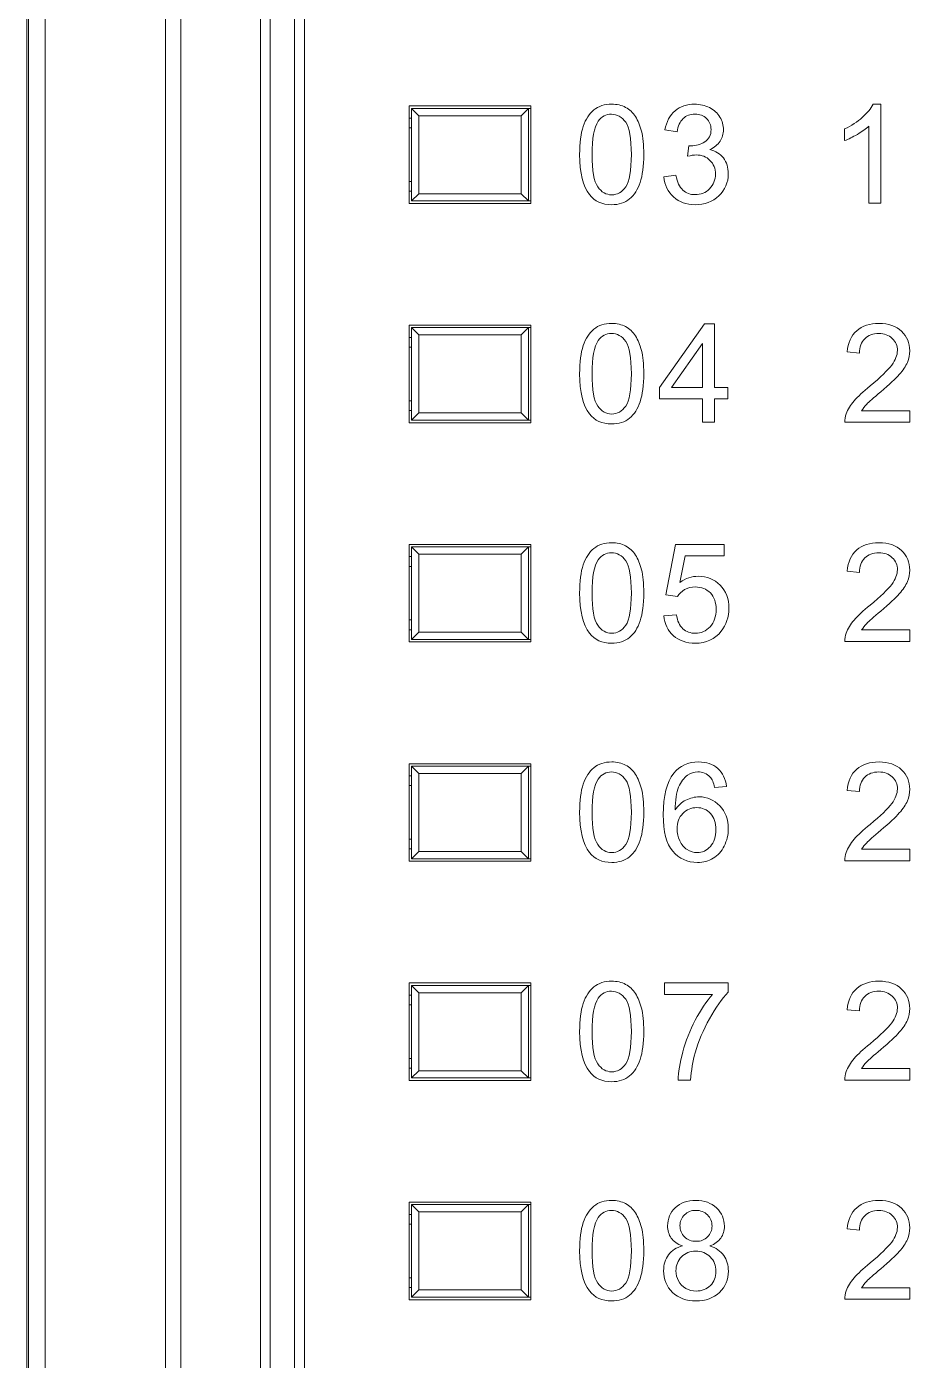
# Model space of a CAD drawing. Header units: millimetres. Extents: x 33157 to 59611, y -29750 to 1750.
# Drawn here: x 53530.02 to 53548.18, y -3971.69 to -3944.32 of the extents above; entities that cross this region are included whole.
import ezdxf

# ---------------------------------------------------------------- set-up
doc = ezdxf.new("R2010")
doc.units = ezdxf.units.MM
doc.layers.get('0').update_dxf_attribs({"lineweight": 18})

msp = doc.modelspace()

# ---------------------------------------------------------------- linework, layer by layer
at = {"lineweight": 9}
for p, q in [((53530.02, -3917.698), (53530.02, -4016.198)), ((53530.058, -3918.362), (53530.058, -4015.533)), ((53530.399, -3918.362), (53530.399, -4015.533)), ((53532.866, -3922.678), (53532.866, -4011.217)), ((53533.182, -3922.678), (53533.182, -4011.217)), ((53534.82, -3922.948), (53534.82, -4010.948)), ((53535.02, -3922.948), (53535.02, -4010.948)), ((53535.52, -3922.948), (53535.52, -4010.948)), ((53535.72, -3922.948), (53535.72, -4010.948)), ((53537.87, -3945.948), (53537.87, -3947.948)), ((53537.92, -3945.998), (53537.92, -3947.898)), ((53540.32, -3945.998), (53540.32, -3947.898)), ((53540.37, -3945.948), (53540.37, -3947.948)), ((53538.07, -3946.148), (53538.07, -3947.748)), ((53540.17, -3946.148), (53540.17, -3947.748)), ((53537.87, -3950.448), (53537.87, -3952.448)), ((53537.92, -3950.498), (53537.92, -3952.398)), ((53538.07, -3950.648), (53538.07, -3952.248)), ((53540.17, -3950.648), (53540.17, -3952.248)), ((53540.32, -3950.498), (53540.32, -3952.398)), ((53540.37, -3950.448), (53540.37, -3952.448)), ((53537.87, -3954.948), (53537.87, -3956.948)), ((53537.92, -3954.998), (53537.92, -3956.898)), ((53540.32, -3954.998), (53540.32, -3956.898)), ((53540.37, -3954.948), (53540.37, -3956.948)), ((53538.07, -3955.148), (53538.07, -3956.748)), ((53540.17, -3955.148), (53540.17, -3956.748)), ((53537.87, -3959.448), (53537.87, -3961.448)), ((53540.37, -3959.448), (53540.37, -3961.448)), ((53537.92, -3959.498), (53537.92, -3961.398)), ((53538.07, -3959.648), (53538.07, -3961.248)), ((53540.17, -3959.648), (53540.17, -3961.248)), ((53540.32, -3959.498), (53540.32, -3961.398)), ((53537.87, -3963.948), (53537.87, -3965.948)), ((53537.92, -3963.998), (53537.92, -3965.898)), ((53540.32, -3963.998), (53540.32, -3965.898)), ((53540.37, -3963.948), (53540.37, -3965.948)), ((53538.07, -3964.148), (53538.07, -3965.748)), ((53540.17, -3964.148), (53540.17, -3965.748)), ((53537.87, -3968.448), (53537.87, -3970.448)), ((53540.37, -3968.448), (53540.37, -3970.448)), ((53537.92, -3968.498), (53537.92, -3970.398)), ((53538.07, -3968.648), (53538.07, -3970.248)), ((53540.17, -3968.648), (53540.17, -3970.248)), ((53540.32, -3968.498), (53540.32, -3970.398))]:
    msp.add_line(p, q, dxfattribs=at)
for points in [[(53540.37, -3945.948), (53540.37, -3945.948), (53537.87, -3945.948), (53537.87, -3945.948)], [(53537.92, -3945.998), (53537.92, -3945.998), (53540.37, -3945.998), (53540.37, -3945.998)], [(53537.92, -3945.998), (53537.92, -3945.998), (53538.07, -3946.148), (53538.07, -3946.148)], [(53540.32, -3945.998), (53540.32, -3945.998), (53540.17, -3946.148), (53540.17, -3946.148)], [(53537.92, -3946.198), (53537.92, -3946.198), (53537.87, -3946.198), (53537.87, -3946.198)], [(53540.17, -3946.148), (53540.17, -3946.148), (53538.07, -3946.148), (53538.07, -3946.148)], [(53537.92, -3946.398), (53537.92, -3946.398), (53537.87, -3946.398), (53537.87, -3946.398)], [(53537.87, -3947.498), (53537.87, -3947.498), (53537.92, -3947.498), (53537.92, -3947.498)], [(53537.87, -3947.948), (53537.87, -3947.948), (53540.37, -3947.948), (53540.37, -3947.948)], [(53537.87, -3947.698), (53537.87, -3947.698), (53537.92, -3947.698), (53537.92, -3947.698)], [(53537.92, -3947.898), (53537.92, -3947.898), (53540.37, -3947.898), (53540.37, -3947.898)], [(53537.92, -3947.898), (53537.92, -3947.898), (53538.07, -3947.748), (53538.07, -3947.748)], [(53538.07, -3947.748), (53538.07, -3947.748), (53540.17, -3947.748), (53540.17, -3947.748)], [(53540.32, -3947.898), (53540.32, -3947.898), (53540.17, -3947.748), (53540.17, -3947.748)], [(53540.37, -3950.448), (53540.37, -3950.448), (53537.87, -3950.448), (53537.87, -3950.448)], [(53537.92, -3950.498), (53537.92, -3950.498), (53540.37, -3950.498), (53540.37, -3950.498)], [(53537.92, -3950.498), (53537.92, -3950.498), (53538.07, -3950.648), (53538.07, -3950.648)], [(53540.17, -3950.648), (53540.17, -3950.648), (53538.07, -3950.648), (53538.07, -3950.648)], [(53540.32, -3950.498), (53540.32, -3950.498), (53540.17, -3950.648), (53540.17, -3950.648)], [(53537.92, -3950.698), (53537.92, -3950.698), (53537.87, -3950.698), (53537.87, -3950.698)], [(53537.92, -3950.898), (53537.92, -3950.898), (53537.87, -3950.898), (53537.87, -3950.898)], [(53537.87, -3951.998), (53537.87, -3951.998), (53537.92, -3951.998), (53537.92, -3951.998)], [(53537.87, -3952.198), (53537.87, -3952.198), (53537.92, -3952.198), (53537.92, -3952.198)], [(53537.92, -3952.398), (53537.92, -3952.398), (53538.07, -3952.248), (53538.07, -3952.248)], [(53538.07, -3952.248), (53538.07, -3952.248), (53540.17, -3952.248), (53540.17, -3952.248)], [(53540.32, -3952.398), (53540.32, -3952.398), (53540.17, -3952.248), (53540.17, -3952.248)], [(53537.87, -3952.448), (53537.87, -3952.448), (53540.37, -3952.448), (53540.37, -3952.448)], [(53537.92, -3952.398), (53537.92, -3952.398), (53540.37, -3952.398), (53540.37, -3952.398)], [(53540.37, -3954.948), (53540.37, -3954.948), (53537.87, -3954.948), (53537.87, -3954.948)], [(53537.92, -3954.998), (53537.92, -3954.998), (53540.37, -3954.998), (53540.37, -3954.998)], [(53537.92, -3954.998), (53537.92, -3954.998), (53538.07, -3955.148), (53538.07, -3955.148)], [(53540.32, -3954.998), (53540.32, -3954.998), (53540.17, -3955.148), (53540.17, -3955.148)], [(53537.92, -3955.198), (53537.92, -3955.198), (53537.87, -3955.198), (53537.87, -3955.198)], [(53540.17, -3955.148), (53540.17, -3955.148), (53538.07, -3955.148), (53538.07, -3955.148)], [(53537.92, -3955.398), (53537.92, -3955.398), (53537.87, -3955.398), (53537.87, -3955.398)], [(53537.87, -3956.498), (53537.87, -3956.498), (53537.92, -3956.498), (53537.92, -3956.498)], [(53537.87, -3956.698), (53537.87, -3956.698), (53537.92, -3956.698), (53537.92, -3956.698)], [(53537.87, -3956.948), (53537.87, -3956.948), (53540.37, -3956.948), (53540.37, -3956.948)], [(53537.92, -3956.898), (53537.92, -3956.898), (53540.37, -3956.898), (53540.37, -3956.898)], [(53537.92, -3956.898), (53537.92, -3956.898), (53538.07, -3956.748), (53538.07, -3956.748)], [(53538.07, -3956.748), (53538.07, -3956.748), (53540.17, -3956.748), (53540.17, -3956.748)], [(53540.32, -3956.898), (53540.32, -3956.898), (53540.17, -3956.748), (53540.17, -3956.748)], [(53540.37, -3959.448), (53540.37, -3959.448), (53537.87, -3959.448), (53537.87, -3959.448)], [(53537.92, -3959.698), (53537.92, -3959.698), (53537.87, -3959.698), (53537.87, -3959.698)], [(53537.92, -3959.498), (53537.92, -3959.498), (53540.37, -3959.498), (53540.37, -3959.498)], [(53537.92, -3959.498), (53537.92, -3959.498), (53538.07, -3959.648), (53538.07, -3959.648)], [(53540.17, -3959.648), (53540.17, -3959.648), (53538.07, -3959.648), (53538.07, -3959.648)], [(53540.32, -3959.498), (53540.32, -3959.498), (53540.17, -3959.648), (53540.17, -3959.648)], [(53537.92, -3959.898), (53537.92, -3959.898), (53537.87, -3959.898), (53537.87, -3959.898)], [(53537.87, -3960.998), (53537.87, -3960.998), (53537.92, -3960.998), (53537.92, -3960.998)], [(53537.87, -3961.198), (53537.87, -3961.198), (53537.92, -3961.198), (53537.92, -3961.198)], [(53537.92, -3961.398), (53537.92, -3961.398), (53538.07, -3961.248), (53538.07, -3961.248)], [(53538.07, -3961.248), (53538.07, -3961.248), (53540.17, -3961.248), (53540.17, -3961.248)], [(53540.32, -3961.398), (53540.32, -3961.398), (53540.17, -3961.248), (53540.17, -3961.248)], [(53537.87, -3961.448), (53537.87, -3961.448), (53540.37, -3961.448), (53540.37, -3961.448)], [(53537.92, -3961.398), (53537.92, -3961.398), (53540.37, -3961.398), (53540.37, -3961.398)], [(53540.37, -3963.948), (53540.37, -3963.948), (53537.87, -3963.948), (53537.87, -3963.948)], [(53537.92, -3963.998), (53537.92, -3963.998), (53540.37, -3963.998), (53540.37, -3963.998)], [(53537.92, -3963.998), (53537.92, -3963.998), (53538.07, -3964.148), (53538.07, -3964.148)], [(53540.32, -3963.998), (53540.32, -3963.998), (53540.17, -3964.148), (53540.17, -3964.148)], [(53537.92, -3964.198), (53537.92, -3964.198), (53537.87, -3964.198), (53537.87, -3964.198)], [(53540.17, -3964.148), (53540.17, -3964.148), (53538.07, -3964.148), (53538.07, -3964.148)], [(53537.92, -3964.398), (53537.92, -3964.398), (53537.87, -3964.398), (53537.87, -3964.398)], [(53537.87, -3965.498), (53537.87, -3965.498), (53537.92, -3965.498), (53537.92, -3965.498)], [(53537.87, -3965.698), (53537.87, -3965.698), (53537.92, -3965.698), (53537.92, -3965.698)], [(53537.87, -3965.948), (53537.87, -3965.948), (53540.37, -3965.948), (53540.37, -3965.948)], [(53537.92, -3965.898), (53537.92, -3965.898), (53540.37, -3965.898), (53540.37, -3965.898)], [(53537.92, -3965.898), (53537.92, -3965.898), (53538.07, -3965.748), (53538.07, -3965.748)], [(53538.07, -3965.748), (53538.07, -3965.748), (53540.17, -3965.748), (53540.17, -3965.748)], [(53540.32, -3965.898), (53540.32, -3965.898), (53540.17, -3965.748), (53540.17, -3965.748)], [(53540.37, -3968.448), (53540.37, -3968.448), (53537.87, -3968.448), (53537.87, -3968.448)], [(53537.92, -3968.698), (53537.92, -3968.698), (53537.87, -3968.698), (53537.87, -3968.698)], [(53537.92, -3968.498), (53537.92, -3968.498), (53540.37, -3968.498), (53540.37, -3968.498)], [(53537.92, -3968.498), (53537.92, -3968.498), (53538.07, -3968.648), (53538.07, -3968.648)], [(53540.17, -3968.648), (53540.17, -3968.648), (53538.07, -3968.648), (53538.07, -3968.648)], [(53540.32, -3968.498), (53540.32, -3968.498), (53540.17, -3968.648), (53540.17, -3968.648)], [(53537.92, -3968.898), (53537.92, -3968.898), (53537.87, -3968.898), (53537.87, -3968.898)], [(53537.87, -3969.998), (53537.87, -3969.998), (53537.92, -3969.998), (53537.92, -3969.998)], [(53537.87, -3970.198), (53537.87, -3970.198), (53537.92, -3970.198), (53537.92, -3970.198)], [(53537.92, -3970.398), (53537.92, -3970.398), (53540.37, -3970.398), (53540.37, -3970.398)], [(53537.92, -3970.398), (53537.92, -3970.398), (53538.07, -3970.248), (53538.07, -3970.248)], [(53538.07, -3970.248), (53538.07, -3970.248), (53540.17, -3970.248), (53540.17, -3970.248)], [(53540.32, -3970.398), (53540.32, -3970.398), (53540.17, -3970.248), (53540.17, -3970.248)], [(53537.87, -3970.448), (53537.87, -3970.448), (53540.37, -3970.448), (53540.37, -3970.448)]]:
    msp.add_open_spline(points, degree=3, dxfattribs=at)
for points, knots in [([(53541.37, -3946.943), (53541.37, -3946.705), (53541.394, -3946.512), (53541.443, -3946.366), (53541.492, -3946.22), (53541.565, -3946.108), (53541.662, -3946.029), (53541.759, -3945.95), (53541.88, -3945.911), (53542.027, -3945.911), (53542.135, -3945.911), (53542.23, -3945.933), (53542.313, -3945.977), (53542.395, -3946.021), (53542.462, -3946.084), (53542.515, -3946.166), (53542.568, -3946.248), (53542.609, -3946.348), (53542.639, -3946.466), (53542.67, -3946.584), (53542.685, -3946.743), (53542.685, -3946.943), (53542.685, -3947.18), (53542.66, -3947.372), (53542.612, -3947.518), (53542.563, -3947.664), (53542.49, -3947.777), (53542.394, -3947.856), (53542.297, -3947.935), (53542.175, -3947.974), (53542.027, -3947.974), (53541.833, -3947.974), (53541.68, -3947.905), (53541.569, -3947.767), (53541.436, -3947.597), (53541.37, -3947.323), (53541.37, -3946.943)], [0, 0, 0, 0, 140818.277467, 140818.277467, 140818.277467, 281636.554934, 281636.554934, 281636.554934, 422454.832401, 422454.832401, 422454.832401, 563273.109868, 563273.109868, 563273.109868, 704091.387335, 704091.387335, 704091.387335, 844909.664802, 844909.664802, 844909.664802, 985727.942268, 985727.942268, 985727.942268, 1126546.219735, 1126546.219735, 1126546.219735, 1267364.497202, 1267364.497202, 1267364.497202, 1408182.774669, 1408182.774669, 1408182.774669, 1549001.052136, 1549001.052136, 1549001.052136, 1689819.329603, 1689819.329603, 1689819.329603, 1689819.329603]), ([(53543.096, -3947.404), (53543.096, -3947.404), (53543.344, -3947.37), (53543.344, -3947.37), (53543.373, -3947.512), (53543.421, -3947.613), (53543.489, -3947.675), (53543.557, -3947.737), (53543.641, -3947.768), (53543.74, -3947.768), (53543.858, -3947.768), (53543.957, -3947.728), (53544.037, -3947.647), (53544.117, -3947.566), (53544.157, -3947.466), (53544.157, -3947.346), (53544.157, -3947.233), (53544.12, -3947.139), (53544.045, -3947.064), (53543.971, -3946.99), (53543.876, -3946.953), (53543.761, -3946.953), (53543.714, -3946.953), (53543.656, -3946.963), (53543.586, -3946.981), (53543.586, -3946.981), (53543.613, -3946.764), (53543.613, -3946.764), (53543.63, -3946.766), (53543.643, -3946.767), (53543.653, -3946.767), (53543.76, -3946.767), (53543.855, -3946.739), (53543.94, -3946.684), (53544.024, -3946.629), (53544.067, -3946.544), (53544.067, -3946.43), (53544.067, -3946.339), (53544.036, -3946.264), (53543.974, -3946.204), (53543.913, -3946.144), (53543.833, -3946.115), (53543.736, -3946.115), (53543.639, -3946.115), (53543.558, -3946.145), (53543.494, -3946.206), (53543.429, -3946.267), (53543.388, -3946.359), (53543.37, -3946.481), (53543.37, -3946.481), (53543.121, -3946.436), (53543.121, -3946.436), (53543.152, -3946.27), (53543.221, -3946.14), (53543.328, -3946.049), (53543.436, -3945.957), (53543.57, -3945.911), (53543.73, -3945.911), (53543.84, -3945.911), (53543.941, -3945.935), (53544.034, -3945.982), (53544.127, -3946.029), (53544.198, -3946.094), (53544.247, -3946.175), (53544.296, -3946.257), (53544.321, -3946.344), (53544.321, -3946.435), (53544.321, -3946.522), (53544.297, -3946.601), (53544.251, -3946.673), (53544.204, -3946.744), (53544.134, -3946.801), (53544.042, -3946.844), (53544.162, -3946.871), (53544.254, -3946.928), (53544.321, -3947.015), (53544.387, -3947.102), (53544.42, -3947.211), (53544.42, -3947.341), (53544.42, -3947.518), (53544.355, -3947.668), (53544.227, -3947.791), (53544.098, -3947.913), (53543.935, -3947.974), (53543.739, -3947.974), (53543.561, -3947.974), (53543.414, -3947.921), (53543.297, -3947.815), (53543.179, -3947.71), (53543.112, -3947.573), (53543.096, -3947.404)], [0, 0, 0, 0, 136887.899329, 136887.899329, 136887.899329, 273775.798659, 273775.798659, 273775.798659, 410663.697988, 410663.697988, 410663.697988, 547551.597318, 547551.597318, 547551.597318, 684439.496647, 684439.496647, 684439.496647, 821327.395977, 821327.395977, 821327.395977, 958215.295306, 958215.295306, 958215.295306, 1095103.194636, 1095103.194636, 1095103.194636, 1231991.093965, 1231991.093965, 1231991.093965, 1368878.993295, 1368878.993295, 1368878.993295, 1505766.892624, 1505766.892624, 1505766.892624, 1642654.791954, 1642654.791954, 1642654.791954, 1779542.691283, 1779542.691283, 1779542.691283, 1916430.590613, 1916430.590613, 1916430.590613, 2053318.489942, 2053318.489942, 2053318.489942, 2190206.389272, 2190206.389272, 2190206.389272, 2327094.288601, 2327094.288601, 2327094.288601, 2463982.187931, 2463982.187931, 2463982.187931, 2600870.08726, 2600870.08726, 2600870.08726, 2737757.98659, 2737757.98659, 2737757.98659, 2874645.885919, 2874645.885919, 2874645.885919, 3011533.785249, 3011533.785249, 3011533.785249, 3148421.684578, 3148421.684578, 3148421.684578, 3285309.583908, 3285309.583908, 3285309.583908, 3422197.483237, 3422197.483237, 3422197.483237, 3559085.382567, 3559085.382567, 3559085.382567, 3695973.281896, 3695973.281896, 3695973.281896, 3832861.181226, 3832861.181226, 3832861.181226, 3969749.080555, 3969749.080555, 3969749.080555, 4106636.979885, 4106636.979885, 4106636.979885, 4106636.979885]), ([(53547.554, -3947.941), (53547.554, -3947.941), (53547.306, -3947.941), (53547.306, -3947.941), (53547.306, -3947.941), (53547.306, -3946.359), (53547.306, -3946.359), (53547.246, -3946.417), (53547.167, -3946.473), (53547.071, -3946.53), (53546.974, -3946.587), (53546.886, -3946.63), (53546.809, -3946.658), (53546.809, -3946.658), (53546.809, -3946.418), (53546.809, -3946.418), (53546.948, -3946.354), (53547.069, -3946.275), (53547.173, -3946.181), (53547.277, -3946.089), (53547.351, -3945.999), (53547.394, -3945.911), (53547.394, -3945.911), (53547.554, -3945.911), (53547.554, -3945.911), (53547.554, -3945.911), (53547.554, -3947.941), (53547.554, -3947.941)], [0, 0, 0, 0, 142791.692364, 142791.692364, 142791.692364, 285583.384729, 285583.384729, 285583.384729, 428375.077093, 428375.077093, 428375.077093, 571166.769457, 571166.769457, 571166.769457, 713958.461822, 713958.461822, 713958.461822, 856750.154186, 856750.154186, 856750.154186, 999541.84655, 999541.84655, 999541.84655, 1142333.538915, 1142333.538915, 1142333.538915, 1285125.231279, 1285125.231279, 1285125.231279, 1285125.231279]), ([(53541.624, -3946.944), (53541.624, -3947.277), (53541.662, -3947.498), (53541.74, -3947.607), (53541.817, -3947.717), (53541.913, -3947.771), (53542.027, -3947.771), (53542.141, -3947.771), (53542.237, -3947.716), (53542.315, -3947.607), (53542.392, -3947.497), (53542.431, -3947.276), (53542.431, -3946.944), (53542.431, -3946.612), (53542.392, -3946.391), (53542.315, -3946.282), (53542.237, -3946.172), (53542.141, -3946.117), (53542.024, -3946.117), (53541.911, -3946.117), (53541.819, -3946.166), (53541.751, -3946.262), (53541.666, -3946.385), (53541.624, -3946.613), (53541.624, -3946.944)], [0, 0, 0, 0, 144096.544792, 144096.544792, 144096.544792, 288193.089583, 288193.089583, 288193.089583, 432289.634375, 432289.634375, 432289.634375, 576386.179166, 576386.179166, 576386.179166, 720482.723958, 720482.723958, 720482.723958, 864579.268749, 864579.268749, 864579.268749, 1008675.813541, 1008675.813541, 1008675.813541, 1152772.358332, 1152772.358332, 1152772.358332, 1152772.358332]), ([(53541.37, -3951.443), (53541.37, -3951.205), (53541.394, -3951.012), (53541.443, -3950.866), (53541.492, -3950.72), (53541.565, -3950.608), (53541.662, -3950.529), (53541.759, -3950.45), (53541.88, -3950.411), (53542.027, -3950.411), (53542.135, -3950.411), (53542.23, -3950.433), (53542.313, -3950.477), (53542.395, -3950.521), (53542.462, -3950.584), (53542.515, -3950.666), (53542.568, -3950.748), (53542.609, -3950.848), (53542.639, -3950.966), (53542.67, -3951.084), (53542.685, -3951.243), (53542.685, -3951.443), (53542.685, -3951.68), (53542.66, -3951.872), (53542.612, -3952.018), (53542.563, -3952.164), (53542.49, -3952.277), (53542.394, -3952.356), (53542.297, -3952.435), (53542.175, -3952.474), (53542.027, -3952.474), (53541.833, -3952.474), (53541.68, -3952.405), (53541.569, -3952.267), (53541.436, -3952.097), (53541.37, -3951.823), (53541.37, -3951.443)], [0, 0, 0, 0, 140824.53876, 140824.53876, 140824.53876, 281649.07752, 281649.07752, 281649.07752, 422473.616279, 422473.616279, 422473.616279, 563298.155039, 563298.155039, 563298.155039, 704122.693799, 704122.693799, 704122.693799, 844947.232559, 844947.232559, 844947.232559, 985771.771319, 985771.771319, 985771.771319, 1126596.310079, 1126596.310079, 1126596.310079, 1267420.848838, 1267420.848838, 1267420.848838, 1408245.387598, 1408245.387598, 1408245.387598, 1549069.926358, 1549069.926358, 1549069.926358, 1689894.465118, 1689894.465118, 1689894.465118, 1689894.465118]), ([(53543.889, -3952.441), (53543.889, -3952.441), (53543.889, -3951.958), (53543.889, -3951.958), (53543.889, -3951.958), (53543.011, -3951.958), (53543.011, -3951.958), (53543.011, -3951.958), (53543.011, -3951.729), (53543.011, -3951.729), (53543.011, -3951.729), (53543.934, -3950.42), (53543.934, -3950.42), (53543.934, -3950.42), (53544.137, -3950.42), (53544.137, -3950.42), (53544.137, -3950.42), (53544.137, -3951.729), (53544.137, -3951.729), (53544.137, -3951.729), (53544.411, -3951.729), (53544.411, -3951.729), (53544.411, -3951.729), (53544.411, -3951.958), (53544.411, -3951.958), (53544.411, -3951.958), (53544.137, -3951.958), (53544.137, -3951.958), (53544.137, -3951.958), (53544.137, -3952.441), (53544.137, -3952.441), (53544.137, -3952.441), (53543.889, -3952.441), (53543.889, -3952.441)], [0, 0, 0, 0, 141240.201417, 141240.201417, 141240.201417, 282480.402835, 282480.402835, 282480.402835, 423720.604252, 423720.604252, 423720.604252, 564960.80567, 564960.80567, 564960.80567, 706201.007087, 706201.007087, 706201.007087, 847441.208505, 847441.208505, 847441.208505, 988681.409922, 988681.409922, 988681.409922, 1129921.61134, 1129921.61134, 1129921.61134, 1271161.812757, 1271161.812757, 1271161.812757, 1412402.014175, 1412402.014175, 1412402.014175, 1553642.215592, 1553642.215592, 1553642.215592, 1553642.215592]), ([(53548.149, -3952.203), (53548.149, -3952.203), (53548.149, -3952.441), (53548.149, -3952.441), (53548.149, -3952.441), (53546.811, -3952.441), (53546.811, -3952.441), (53546.809, -3952.381), (53546.819, -3952.323), (53546.84, -3952.268), (53546.874, -3952.177), (53546.929, -3952.087), (53547.005, -3951.999), (53547.081, -3951.911), (53547.189, -3951.81), (53547.33, -3951.695), (53547.548, -3951.514), (53547.697, -3951.372), (53547.775, -3951.267), (53547.853, -3951.161), (53547.892, -3951.061), (53547.892, -3950.967), (53547.892, -3950.869), (53547.857, -3950.786), (53547.786, -3950.719), (53547.715, -3950.651), (53547.623, -3950.617), (53547.51, -3950.617), (53547.39, -3950.617), (53547.294, -3950.653), (53547.222, -3950.725), (53547.15, -3950.796), (53547.114, -3950.894), (53547.113, -3951.021), (53547.113, -3951.021), (53546.859, -3950.996), (53546.859, -3950.996), (53546.876, -3950.806), (53546.942, -3950.661), (53547.056, -3950.561), (53547.17, -3950.461), (53547.323, -3950.411), (53547.516, -3950.411), (53547.709, -3950.411), (53547.863, -3950.465), (53547.976, -3950.573), (53548.089, -3950.68), (53548.146, -3950.814), (53548.146, -3950.973), (53548.146, -3951.054), (53548.129, -3951.133), (53548.096, -3951.211), (53548.063, -3951.29), (53548.008, -3951.372), (53547.931, -3951.459), (53547.854, -3951.545), (53547.727, -3951.664), (53547.549, -3951.814), (53547.4, -3951.94), (53547.304, -3952.024), (53547.262, -3952.069), (53547.219, -3952.114), (53547.184, -3952.158), (53547.157, -3952.203), (53547.157, -3952.203), (53548.149, -3952.203), (53548.149, -3952.203)], [0, 0, 0, 0, 137856.01359, 137856.01359, 137856.01359, 275712.027181, 275712.027181, 275712.027181, 413568.040771, 413568.040771, 413568.040771, 551424.054361, 551424.054361, 551424.054361, 689280.067951, 689280.067951, 689280.067951, 827136.081542, 827136.081542, 827136.081542, 964992.095132, 964992.095132, 964992.095132, 1102848.108722, 1102848.108722, 1102848.108722, 1240704.122313, 1240704.122313, 1240704.122313, 1378560.135903, 1378560.135903, 1378560.135903, 1516416.149493, 1516416.149493, 1516416.149493, 1654272.163083, 1654272.163083, 1654272.163083, 1792128.176674, 1792128.176674, 1792128.176674, 1929984.190264, 1929984.190264, 1929984.190264, 2067840.203854, 2067840.203854, 2067840.203854, 2205696.217445, 2205696.217445, 2205696.217445, 2343552.231035, 2343552.231035, 2343552.231035, 2481408.244625, 2481408.244625, 2481408.244625, 2619264.258215, 2619264.258215, 2619264.258215, 2757120.271806, 2757120.271806, 2757120.271806, 2894976.285396, 2894976.285396, 2894976.285396, 3032832.298986, 3032832.298986, 3032832.298986, 3032832.298986]), ([(53541.624, -3951.444), (53541.624, -3951.777), (53541.662, -3951.998), (53541.74, -3952.107), (53541.817, -3952.217), (53541.913, -3952.271), (53542.027, -3952.271), (53542.141, -3952.271), (53542.237, -3952.216), (53542.315, -3952.107), (53542.392, -3951.997), (53542.431, -3951.776), (53542.431, -3951.444), (53542.431, -3951.112), (53542.392, -3950.891), (53542.315, -3950.782), (53542.237, -3950.672), (53542.141, -3950.617), (53542.024, -3950.617), (53541.911, -3950.617), (53541.819, -3950.666), (53541.751, -3950.762), (53541.666, -3950.885), (53541.624, -3951.113), (53541.624, -3951.444)], [0, 0, 0, 0, 144102.952587, 144102.952587, 144102.952587, 288205.905173, 288205.905173, 288205.905173, 432308.85776, 432308.85776, 432308.85776, 576411.810346, 576411.810346, 576411.810346, 720514.762933, 720514.762933, 720514.762933, 864617.71552, 864617.71552, 864617.71552, 1008720.668106, 1008720.668106, 1008720.668106, 1152823.620693, 1152823.620693, 1152823.620693, 1152823.620693]), ([(53543.889, -3951.729), (53543.889, -3951.729), (53543.889, -3950.82), (53543.889, -3950.82), (53543.889, -3950.82), (53543.255, -3951.729), (53543.255, -3951.729), (53543.255, -3951.729), (53543.889, -3951.729), (53543.889, -3951.729)], [0, 0, 0, 0, 159821.77733, 159821.77733, 159821.77733, 319643.554659, 319643.554659, 319643.554659, 479465.331989, 479465.331989, 479465.331989, 479465.331989]), ([(53541.37, -3955.943), (53541.37, -3955.705), (53541.394, -3955.512), (53541.443, -3955.366), (53541.492, -3955.22), (53541.565, -3955.108), (53541.662, -3955.029), (53541.759, -3954.95), (53541.88, -3954.911), (53542.027, -3954.911), (53542.135, -3954.911), (53542.23, -3954.933), (53542.313, -3954.977), (53542.395, -3955.021), (53542.462, -3955.084), (53542.515, -3955.166), (53542.568, -3955.248), (53542.609, -3955.348), (53542.639, -3955.466), (53542.67, -3955.584), (53542.685, -3955.743), (53542.685, -3955.943), (53542.685, -3956.18), (53542.66, -3956.372), (53542.612, -3956.518), (53542.563, -3956.664), (53542.49, -3956.777), (53542.394, -3956.856), (53542.297, -3956.935), (53542.175, -3956.974), (53542.027, -3956.974), (53541.833, -3956.974), (53541.68, -3956.905), (53541.569, -3956.767), (53541.436, -3956.597), (53541.37, -3956.323), (53541.37, -3955.943)], [0, 0, 0, 0, 140830.800661, 140830.800661, 140830.800661, 281661.601321, 281661.601321, 281661.601321, 422492.401982, 422492.401982, 422492.401982, 563323.202642, 563323.202642, 563323.202642, 704154.003303, 704154.003303, 704154.003303, 844984.803963, 844984.803963, 844984.803963, 985815.604624, 985815.604624, 985815.604624, 1126646.405284, 1126646.405284, 1126646.405284, 1267477.205945, 1267477.205945, 1267477.205945, 1408308.006605, 1408308.006605, 1408308.006605, 1549138.807266, 1549138.807266, 1549138.807266, 1689969.607927, 1689969.607927, 1689969.607927, 1689969.607927]), ([(53543.096, -3956.41), (53543.096, -3956.41), (53543.356, -3956.39), (53543.356, -3956.39), (53543.375, -3956.517), (53543.42, -3956.612), (53543.489, -3956.676), (53543.559, -3956.739), (53543.644, -3956.771), (53543.744, -3956.771), (53543.865, -3956.771), (53543.966, -3956.726), (53544.048, -3956.636), (53544.13, -3956.546), (53544.171, -3956.426), (53544.171, -3956.278), (53544.171, -3956.136), (53544.132, -3956.025), (53544.054, -3955.943), (53543.975, -3955.861), (53543.871, -3955.82), (53543.742, -3955.82), (53543.661, -3955.82), (53543.589, -3955.838), (53543.525, -3955.875), (53543.462, -3955.912), (53543.412, -3955.959), (53543.375, -3956.018), (53543.375, -3956.018), (53543.141, -3955.984), (53543.141, -3955.984), (53543.141, -3955.984), (53543.336, -3954.945), (53543.336, -3954.945), (53543.336, -3954.945), (53544.338, -3954.945), (53544.338, -3954.945), (53544.338, -3954.945), (53544.338, -3955.182), (53544.338, -3955.182), (53544.338, -3955.182), (53543.534, -3955.182), (53543.534, -3955.182), (53543.534, -3955.182), (53543.426, -3955.727), (53543.426, -3955.727), (53543.547, -3955.642), (53543.674, -3955.6), (53543.807, -3955.6), (53543.983, -3955.6), (53544.131, -3955.661), (53544.252, -3955.783), (53544.373, -3955.906), (53544.434, -3956.063), (53544.434, -3956.255), (53544.434, -3956.438), (53544.381, -3956.596), (53544.274, -3956.729), (53544.145, -3956.893), (53543.968, -3956.974), (53543.744, -3956.974), (53543.561, -3956.974), (53543.411, -3956.923), (53543.295, -3956.82), (53543.179, -3956.717), (53543.112, -3956.58), (53543.096, -3956.41)], [0, 0, 0, 0, 137853.737215, 137853.737215, 137853.737215, 275707.474431, 275707.474431, 275707.474431, 413561.211646, 413561.211646, 413561.211646, 551414.948862, 551414.948862, 551414.948862, 689268.686077, 689268.686077, 689268.686077, 827122.423293, 827122.423293, 827122.423293, 964976.160508, 964976.160508, 964976.160508, 1102829.897724, 1102829.897724, 1102829.897724, 1240683.634939, 1240683.634939, 1240683.634939, 1378537.372155, 1378537.372155, 1378537.372155, 1516391.10937, 1516391.10937, 1516391.10937, 1654244.846586, 1654244.846586, 1654244.846586, 1792098.583801, 1792098.583801, 1792098.583801, 1929952.321017, 1929952.321017, 1929952.321017, 2067806.058232, 2067806.058232, 2067806.058232, 2205659.795448, 2205659.795448, 2205659.795448, 2343513.532663, 2343513.532663, 2343513.532663, 2481367.269879, 2481367.269879, 2481367.269879, 2619221.007094, 2619221.007094, 2619221.007094, 2757074.74431, 2757074.74431, 2757074.74431, 2894928.481525, 2894928.481525, 2894928.481525, 3032782.21874, 3032782.21874, 3032782.21874, 3032782.21874]), ([(53548.149, -3956.703), (53548.149, -3956.703), (53548.149, -3956.941), (53548.149, -3956.941), (53548.149, -3956.941), (53546.811, -3956.941), (53546.811, -3956.941), (53546.809, -3956.881), (53546.819, -3956.823), (53546.84, -3956.768), (53546.874, -3956.677), (53546.929, -3956.587), (53547.005, -3956.499), (53547.081, -3956.411), (53547.189, -3956.31), (53547.33, -3956.195), (53547.548, -3956.014), (53547.697, -3955.872), (53547.775, -3955.767), (53547.853, -3955.661), (53547.892, -3955.561), (53547.892, -3955.467), (53547.892, -3955.369), (53547.857, -3955.286), (53547.786, -3955.219), (53547.715, -3955.151), (53547.623, -3955.117), (53547.51, -3955.117), (53547.39, -3955.117), (53547.294, -3955.153), (53547.222, -3955.225), (53547.15, -3955.296), (53547.114, -3955.394), (53547.113, -3955.521), (53547.113, -3955.521), (53546.859, -3955.496), (53546.859, -3955.496), (53546.876, -3955.306), (53546.942, -3955.161), (53547.056, -3955.061), (53547.17, -3954.961), (53547.323, -3954.911), (53547.516, -3954.911), (53547.709, -3954.911), (53547.863, -3954.965), (53547.976, -3955.073), (53548.089, -3955.18), (53548.146, -3955.314), (53548.146, -3955.473), (53548.146, -3955.554), (53548.129, -3955.633), (53548.096, -3955.711), (53548.063, -3955.79), (53548.008, -3955.872), (53547.931, -3955.959), (53547.854, -3956.045), (53547.727, -3956.164), (53547.549, -3956.314), (53547.4, -3956.44), (53547.304, -3956.524), (53547.262, -3956.569), (53547.219, -3956.614), (53547.184, -3956.658), (53547.157, -3956.703), (53547.157, -3956.703), (53548.149, -3956.703), (53548.149, -3956.703)], [0, 0, 0, 0, 137862.142366, 137862.142366, 137862.142366, 275724.284731, 275724.284731, 275724.284731, 413586.427097, 413586.427097, 413586.427097, 551448.569463, 551448.569463, 551448.569463, 689310.711829, 689310.711829, 689310.711829, 827172.854194, 827172.854194, 827172.854194, 965034.99656, 965034.99656, 965034.99656, 1102897.138926, 1102897.138926, 1102897.138926, 1240759.281291, 1240759.281291, 1240759.281291, 1378621.423657, 1378621.423657, 1378621.423657, 1516483.566023, 1516483.566023, 1516483.566023, 1654345.708389, 1654345.708389, 1654345.708389, 1792207.850754, 1792207.850754, 1792207.850754, 1930069.99312, 1930069.99312, 1930069.99312, 2067932.135486, 2067932.135486, 2067932.135486, 2205794.277851, 2205794.277851, 2205794.277851, 2343656.420217, 2343656.420217, 2343656.420217, 2481518.562583, 2481518.562583, 2481518.562583, 2619380.704949, 2619380.704949, 2619380.704949, 2757242.847314, 2757242.847314, 2757242.847314, 2895104.98968, 2895104.98968, 2895104.98968, 3032967.132046, 3032967.132046, 3032967.132046, 3032967.132046]), ([(53541.624, -3955.944), (53541.624, -3956.277), (53541.662, -3956.498), (53541.74, -3956.607), (53541.817, -3956.717), (53541.913, -3956.771), (53542.027, -3956.771), (53542.141, -3956.771), (53542.237, -3956.716), (53542.315, -3956.607), (53542.392, -3956.497), (53542.431, -3956.276), (53542.431, -3955.944), (53542.431, -3955.612), (53542.392, -3955.391), (53542.315, -3955.282), (53542.237, -3955.172), (53542.141, -3955.117), (53542.024, -3955.117), (53541.911, -3955.117), (53541.819, -3955.166), (53541.751, -3955.262), (53541.666, -3955.385), (53541.624, -3955.613), (53541.624, -3955.944)], [0, 0, 0, 0, 144109.361004, 144109.361004, 144109.361004, 288218.722009, 288218.722009, 288218.722009, 432328.083013, 432328.083013, 432328.083013, 576437.444017, 576437.444017, 576437.444017, 720546.805022, 720546.805022, 720546.805022, 864656.166026, 864656.166026, 864656.166026, 1008765.527031, 1008765.527031, 1008765.527031, 1152874.888035, 1152874.888035, 1152874.888035, 1152874.888035]), ([(53541.37, -3960.443), (53541.37, -3960.205), (53541.394, -3960.012), (53541.443, -3959.866), (53541.492, -3959.72), (53541.565, -3959.608), (53541.662, -3959.529), (53541.759, -3959.45), (53541.88, -3959.411), (53542.027, -3959.411), (53542.135, -3959.411), (53542.23, -3959.433), (53542.313, -3959.477), (53542.395, -3959.521), (53542.462, -3959.584), (53542.515, -3959.666), (53542.568, -3959.748), (53542.609, -3959.848), (53542.639, -3959.966), (53542.67, -3960.084), (53542.685, -3960.243), (53542.685, -3960.443), (53542.685, -3960.68), (53542.66, -3960.872), (53542.612, -3961.018), (53542.563, -3961.164), (53542.49, -3961.277), (53542.394, -3961.356), (53542.297, -3961.435), (53542.175, -3961.474), (53542.027, -3961.474), (53541.833, -3961.474), (53541.68, -3961.405), (53541.569, -3961.267), (53541.436, -3961.097), (53541.37, -3960.823), (53541.37, -3960.443)], [0, 0, 0, 0, 140837.063169, 140837.063169, 140837.063169, 281674.126338, 281674.126338, 281674.126338, 422511.189507, 422511.189507, 422511.189507, 563348.252676, 563348.252676, 563348.252676, 704185.315845, 704185.315845, 704185.315845, 845022.379014, 845022.379014, 845022.379014, 985859.442183, 985859.442183, 985859.442183, 1126696.505352, 1126696.505352, 1126696.505352, 1267533.568521, 1267533.568521, 1267533.568521, 1408370.63169, 1408370.63169, 1408370.63169, 1549207.694859, 1549207.694859, 1549207.694859, 1690044.758028, 1690044.758028, 1690044.758028, 1690044.758028]), ([(53544.386, -3959.914), (53544.386, -3959.914), (53544.14, -3959.933), (53544.14, -3959.933), (53544.118, -3959.836), (53544.087, -3959.765), (53544.046, -3959.721), (53543.978, -3959.65), (53543.895, -3959.615), (53543.796, -3959.615), (53543.717, -3959.615), (53543.646, -3959.637), (53543.586, -3959.681), (53543.508, -3959.738), (53543.446, -3959.821), (53543.401, -3959.93), (53543.356, -3960.039), (53543.332, -3960.195), (53543.33, -3960.397), (53543.39, -3960.306), (53543.463, -3960.238), (53543.55, -3960.195), (53543.636, -3960.15), (53543.727, -3960.128), (53543.822, -3960.128), (53543.987, -3960.128), (53544.128, -3960.189), (53544.245, -3960.311), (53544.361, -3960.433), (53544.42, -3960.59), (53544.42, -3960.783), (53544.42, -3960.91), (53544.392, -3961.028), (53544.338, -3961.137), (53544.283, -3961.246), (53544.208, -3961.33), (53544.112, -3961.387), (53544.016, -3961.445), (53543.908, -3961.474), (53543.786, -3961.474), (53543.58, -3961.474), (53543.411, -3961.398), (53543.28, -3961.246), (53543.15, -3961.094), (53543.085, -3960.844), (53543.085, -3960.495), (53543.085, -3960.104), (53543.157, -3959.82), (53543.302, -3959.643), (53543.428, -3959.489), (53543.597, -3959.411), (53543.811, -3959.411), (53543.97, -3959.411), (53544.101, -3959.456), (53544.203, -3959.545), (53544.304, -3959.634), (53544.366, -3959.757), (53544.386, -3959.914)], [0, 0, 0, 0, 138319.108442, 138319.108442, 138319.108442, 276638.216885, 276638.216885, 276638.216885, 414957.325327, 414957.325327, 414957.325327, 553276.43377, 553276.43377, 553276.43377, 691595.542212, 691595.542212, 691595.542212, 829914.650655, 829914.650655, 829914.650655, 968233.759097, 968233.759097, 968233.759097, 1106552.86754, 1106552.86754, 1106552.86754, 1244871.975982, 1244871.975982, 1244871.975982, 1383191.084424, 1383191.084424, 1383191.084424, 1521510.192867, 1521510.192867, 1521510.192867, 1659829.301309, 1659829.301309, 1659829.301309, 1798148.409752, 1798148.409752, 1798148.409752, 1936467.518194, 1936467.518194, 1936467.518194, 2074786.626637, 2074786.626637, 2074786.626637, 2213105.735079, 2213105.735079, 2213105.735079, 2351424.843521, 2351424.843521, 2351424.843521, 2489743.951964, 2489743.951964, 2489743.951964, 2628063.060406, 2628063.060406, 2628063.060406, 2628063.060406]), ([(53548.149, -3961.203), (53548.149, -3961.203), (53548.149, -3961.441), (53548.149, -3961.441), (53548.149, -3961.441), (53546.811, -3961.441), (53546.811, -3961.441), (53546.809, -3961.381), (53546.819, -3961.323), (53546.84, -3961.268), (53546.874, -3961.177), (53546.929, -3961.087), (53547.005, -3960.999), (53547.081, -3960.911), (53547.189, -3960.81), (53547.33, -3960.695), (53547.548, -3960.514), (53547.697, -3960.372), (53547.775, -3960.267), (53547.853, -3960.161), (53547.892, -3960.061), (53547.892, -3959.967), (53547.892, -3959.869), (53547.857, -3959.786), (53547.786, -3959.719), (53547.715, -3959.651), (53547.623, -3959.617), (53547.51, -3959.617), (53547.39, -3959.617), (53547.294, -3959.653), (53547.222, -3959.725), (53547.15, -3959.796), (53547.114, -3959.894), (53547.113, -3960.021), (53547.113, -3960.021), (53546.859, -3959.996), (53546.859, -3959.996), (53546.876, -3959.806), (53546.942, -3959.661), (53547.056, -3959.561), (53547.17, -3959.461), (53547.323, -3959.411), (53547.516, -3959.411), (53547.709, -3959.411), (53547.863, -3959.465), (53547.976, -3959.573), (53548.089, -3959.68), (53548.146, -3959.814), (53548.146, -3959.973), (53548.146, -3960.054), (53548.129, -3960.133), (53548.096, -3960.211), (53548.063, -3960.29), (53548.008, -3960.372), (53547.931, -3960.459), (53547.854, -3960.545), (53547.727, -3960.664), (53547.549, -3960.814), (53547.4, -3960.94), (53547.304, -3961.024), (53547.262, -3961.069), (53547.219, -3961.114), (53547.184, -3961.158), (53547.157, -3961.203), (53547.157, -3961.203), (53548.149, -3961.203), (53548.149, -3961.203)], [0, 0, 0, 0, 137868.271735, 137868.271735, 137868.271735, 275736.543471, 275736.543471, 275736.543471, 413604.815206, 413604.815206, 413604.815206, 551473.086941, 551473.086941, 551473.086941, 689341.358676, 689341.358676, 689341.358676, 827209.630412, 827209.630412, 827209.630412, 965077.902147, 965077.902147, 965077.902147, 1102946.173882, 1102946.173882, 1102946.173882, 1240814.445617, 1240814.445617, 1240814.445617, 1378682.717353, 1378682.717353, 1378682.717353, 1516550.989088, 1516550.989088, 1516550.989088, 1654419.260823, 1654419.260823, 1654419.260823, 1792287.532559, 1792287.532559, 1792287.532559, 1930155.804294, 1930155.804294, 1930155.804294, 2068024.076029, 2068024.076029, 2068024.076029, 2205892.347764, 2205892.347764, 2205892.347764, 2343760.6195, 2343760.6195, 2343760.6195, 2481628.891235, 2481628.891235, 2481628.891235, 2619497.16297, 2619497.16297, 2619497.16297, 2757365.434705, 2757365.434705, 2757365.434705, 2895233.706441, 2895233.706441, 2895233.706441, 3033101.978176, 3033101.978176, 3033101.978176, 3033101.978176]), ([(53541.624, -3960.444), (53541.624, -3960.777), (53541.662, -3960.998), (53541.74, -3961.107), (53541.817, -3961.217), (53541.913, -3961.271), (53542.027, -3961.271), (53542.141, -3961.271), (53542.237, -3961.216), (53542.315, -3961.107), (53542.392, -3960.997), (53542.431, -3960.776), (53542.431, -3960.444), (53542.431, -3960.112), (53542.392, -3959.891), (53542.315, -3959.782), (53542.237, -3959.672), (53542.141, -3959.617), (53542.024, -3959.617), (53541.911, -3959.617), (53541.819, -3959.666), (53541.751, -3959.762), (53541.666, -3959.885), (53541.624, -3960.113), (53541.624, -3960.444)], [0, 0, 0, 0, 144115.770045, 144115.770045, 144115.770045, 288231.54009, 288231.54009, 288231.54009, 432347.310134, 432347.310134, 432347.310134, 576463.080179, 576463.080179, 576463.080179, 720578.850224, 720578.850224, 720578.850224, 864694.620269, 864694.620269, 864694.620269, 1008810.390313, 1008810.390313, 1008810.390313, 1152926.160358, 1152926.160358, 1152926.160358, 1152926.160358]), ([(53543.37, -3960.786), (53543.37, -3960.871), (53543.388, -3960.953), (53543.424, -3961.031), (53543.461, -3961.109), (53543.511, -3961.169), (53543.576, -3961.21), (53543.641, -3961.251), (53543.709, -3961.271), (53543.782, -3961.271), (53543.888, -3961.271), (53543.978, -3961.229), (53544.053, -3961.144), (53544.128, -3961.06), (53544.166, -3960.945), (53544.166, -3960.799), (53544.166, -3960.66), (53544.128, -3960.55), (53544.055, -3960.469), (53543.981, -3960.389), (53543.887, -3960.348), (53543.772, -3960.348), (53543.66, -3960.348), (53543.565, -3960.389), (53543.487, -3960.469), (53543.409, -3960.55), (53543.37, -3960.655), (53543.37, -3960.786)], [0, 0, 0, 0, 142803.709461, 142803.709461, 142803.709461, 285607.418921, 285607.418921, 285607.418921, 428411.128382, 428411.128382, 428411.128382, 571214.837842, 571214.837842, 571214.837842, 714018.547303, 714018.547303, 714018.547303, 856822.256764, 856822.256764, 856822.256764, 999625.966224, 999625.966224, 999625.966224, 1142429.675685, 1142429.675685, 1142429.675685, 1285233.385145, 1285233.385145, 1285233.385145, 1285233.385145]), ([(53541.37, -3964.943), (53541.37, -3964.705), (53541.394, -3964.512), (53541.443, -3964.366), (53541.492, -3964.22), (53541.565, -3964.108), (53541.662, -3964.029), (53541.759, -3963.95), (53541.88, -3963.911), (53542.027, -3963.911), (53542.135, -3963.911), (53542.23, -3963.933), (53542.313, -3963.977), (53542.395, -3964.021), (53542.462, -3964.084), (53542.515, -3964.166), (53542.568, -3964.248), (53542.609, -3964.348), (53542.639, -3964.466), (53542.67, -3964.584), (53542.685, -3964.743), (53542.685, -3964.943), (53542.685, -3965.18), (53542.66, -3965.372), (53542.612, -3965.518), (53542.563, -3965.664), (53542.49, -3965.777), (53542.394, -3965.856), (53542.297, -3965.935), (53542.175, -3965.974), (53542.027, -3965.974), (53541.833, -3965.974), (53541.68, -3965.905), (53541.569, -3965.767), (53541.436, -3965.597), (53541.37, -3965.323), (53541.37, -3964.943)], [0, 0, 0, 0, 140843.326285, 140843.326285, 140843.326285, 281686.65257, 281686.65257, 281686.65257, 422529.978855, 422529.978855, 422529.978855, 563373.30514, 563373.30514, 563373.30514, 704216.631425, 704216.631425, 704216.631425, 845059.95771, 845059.95771, 845059.95771, 985903.283995, 985903.283995, 985903.283995, 1126746.610281, 1126746.610281, 1126746.610281, 1267589.936566, 1267589.936566, 1267589.936566, 1408433.262851, 1408433.262851, 1408433.262851, 1549276.589136, 1549276.589136, 1549276.589136, 1690119.915421, 1690119.915421, 1690119.915421, 1690119.915421]), ([(53543.11, -3964.182), (53543.11, -3964.182), (53543.11, -3963.945), (53543.11, -3963.945), (53543.11, -3963.945), (53544.417, -3963.945), (53544.417, -3963.945), (53544.417, -3963.945), (53544.417, -3964.137), (53544.417, -3964.137), (53544.288, -3964.274), (53544.16, -3964.456), (53544.034, -3964.683), (53543.908, -3964.91), (53543.81, -3965.144), (53543.741, -3965.385), (53543.692, -3965.553), (53543.66, -3965.739), (53543.646, -3965.941), (53543.646, -3965.941), (53543.392, -3965.941), (53543.392, -3965.941), (53543.395, -3965.782), (53543.426, -3965.589), (53543.486, -3965.364), (53543.546, -3965.138), (53543.631, -3964.921), (53543.742, -3964.711), (53543.854, -3964.502), (53543.972, -3964.326), (53544.098, -3964.182), (53544.098, -3964.182), (53543.11, -3964.182), (53543.11, -3964.182)], [0, 0, 0, 0, 141258.340358, 141258.340358, 141258.340358, 282516.680717, 282516.680717, 282516.680717, 423775.021075, 423775.021075, 423775.021075, 565033.361433, 565033.361433, 565033.361433, 706291.701792, 706291.701792, 706291.701792, 847550.04215, 847550.04215, 847550.04215, 988808.382508, 988808.382508, 988808.382508, 1130066.722867, 1130066.722867, 1130066.722867, 1271325.063225, 1271325.063225, 1271325.063225, 1412583.403583, 1412583.403583, 1412583.403583, 1553841.743942, 1553841.743942, 1553841.743942, 1553841.743942]), ([(53548.149, -3965.703), (53548.149, -3965.703), (53548.149, -3965.941), (53548.149, -3965.941), (53548.149, -3965.941), (53546.811, -3965.941), (53546.811, -3965.941), (53546.809, -3965.881), (53546.819, -3965.823), (53546.84, -3965.768), (53546.874, -3965.677), (53546.929, -3965.587), (53547.005, -3965.499), (53547.081, -3965.411), (53547.189, -3965.31), (53547.33, -3965.195), (53547.548, -3965.014), (53547.697, -3964.872), (53547.775, -3964.767), (53547.853, -3964.661), (53547.892, -3964.561), (53547.892, -3964.467), (53547.892, -3964.369), (53547.857, -3964.286), (53547.786, -3964.219), (53547.715, -3964.151), (53547.623, -3964.117), (53547.51, -3964.117), (53547.39, -3964.117), (53547.294, -3964.153), (53547.222, -3964.225), (53547.15, -3964.296), (53547.114, -3964.394), (53547.113, -3964.521), (53547.113, -3964.521), (53546.859, -3964.496), (53546.859, -3964.496), (53546.876, -3964.306), (53546.942, -3964.161), (53547.056, -3964.061), (53547.17, -3963.961), (53547.323, -3963.911), (53547.516, -3963.911), (53547.709, -3963.911), (53547.863, -3963.965), (53547.976, -3964.073), (53548.089, -3964.18), (53548.146, -3964.314), (53548.146, -3964.473), (53548.146, -3964.554), (53548.129, -3964.633), (53548.096, -3964.711), (53548.063, -3964.79), (53548.008, -3964.872), (53547.931, -3964.959), (53547.854, -3965.045), (53547.727, -3965.164), (53547.549, -3965.314), (53547.4, -3965.44), (53547.304, -3965.524), (53547.262, -3965.569), (53547.219, -3965.614), (53547.184, -3965.658), (53547.157, -3965.703), (53547.157, -3965.703), (53548.149, -3965.703), (53548.149, -3965.703)], [0, 0, 0, 0, 137874.401699, 137874.401699, 137874.401699, 275748.803398, 275748.803398, 275748.803398, 413623.205097, 413623.205097, 413623.205097, 551497.606796, 551497.606796, 551497.606796, 689372.008494, 689372.008494, 689372.008494, 827246.410193, 827246.410193, 827246.410193, 965120.811892, 965120.811892, 965120.811892, 1102995.213591, 1102995.213591, 1102995.213591, 1240869.61529, 1240869.61529, 1240869.61529, 1378744.016989, 1378744.016989, 1378744.016989, 1516618.418688, 1516618.418688, 1516618.418688, 1654492.820387, 1654492.820387, 1654492.820387, 1792367.222085, 1792367.222085, 1792367.222085, 1930241.623784, 1930241.623784, 1930241.623784, 2068116.025483, 2068116.025483, 2068116.025483, 2205990.427182, 2205990.427182, 2205990.427182, 2343864.828881, 2343864.828881, 2343864.828881, 2481739.23058, 2481739.23058, 2481739.23058, 2619613.632279, 2619613.632279, 2619613.632279, 2757488.033978, 2757488.033978, 2757488.033978, 2895362.435677, 2895362.435677, 2895362.435677, 3033236.837375, 3033236.837375, 3033236.837375, 3033236.837375]), ([(53541.624, -3964.944), (53541.624, -3965.277), (53541.662, -3965.498), (53541.74, -3965.607), (53541.817, -3965.717), (53541.913, -3965.771), (53542.027, -3965.771), (53542.141, -3965.771), (53542.237, -3965.716), (53542.315, -3965.607), (53542.392, -3965.497), (53542.431, -3965.276), (53542.431, -3964.944), (53542.431, -3964.612), (53542.392, -3964.391), (53542.315, -3964.282), (53542.237, -3964.172), (53542.141, -3964.117), (53542.024, -3964.117), (53541.911, -3964.117), (53541.819, -3964.166), (53541.751, -3964.262), (53541.666, -3964.385), (53541.624, -3964.613), (53541.624, -3964.944)], [0, 0, 0, 0, 144122.179708, 144122.179708, 144122.179708, 288244.359415, 288244.359415, 288244.359415, 432366.539123, 432366.539123, 432366.539123, 576488.718831, 576488.718831, 576488.718831, 720610.898538, 720610.898538, 720610.898538, 864733.078246, 864733.078246, 864733.078246, 1008855.257954, 1008855.257954, 1008855.257954, 1152977.437661, 1152977.437661, 1152977.437661, 1152977.437661]), ([(53541.37, -3969.443), (53541.37, -3969.205), (53541.394, -3969.012), (53541.443, -3968.866), (53541.492, -3968.72), (53541.565, -3968.608), (53541.662, -3968.529), (53541.759, -3968.45), (53541.88, -3968.411), (53542.027, -3968.411), (53542.135, -3968.411), (53542.23, -3968.433), (53542.313, -3968.477), (53542.395, -3968.521), (53542.462, -3968.584), (53542.515, -3968.666), (53542.568, -3968.748), (53542.609, -3968.848), (53542.639, -3968.966), (53542.67, -3969.084), (53542.685, -3969.243), (53542.685, -3969.443), (53542.685, -3969.68), (53542.66, -3969.872), (53542.612, -3970.018), (53542.563, -3970.164), (53542.49, -3970.277), (53542.394, -3970.356), (53542.297, -3970.435), (53542.175, -3970.474), (53542.027, -3970.474), (53541.833, -3970.474), (53541.68, -3970.405), (53541.569, -3970.267), (53541.436, -3970.097), (53541.37, -3969.823), (53541.37, -3969.443)], [0, 0, 0, 0, 140849.590009, 140849.590009, 140849.590009, 281699.180017, 281699.180017, 281699.180017, 422548.770026, 422548.770026, 422548.770026, 563398.360035, 563398.360035, 563398.360035, 704247.950044, 704247.950044, 704247.950044, 845097.540052, 845097.540052, 845097.540052, 985947.130061, 985947.130061, 985947.130061, 1126796.72007, 1126796.72007, 1126796.72007, 1267646.310079, 1267646.310079, 1267646.310079, 1408495.900087, 1408495.900087, 1408495.900087, 1549345.490096, 1549345.490096, 1549345.490096, 1690195.080105, 1690195.080105, 1690195.080105, 1690195.080105]), ([(53543.478, -3969.345), (53543.375, -3969.307), (53543.299, -3969.253), (53543.249, -3969.184), (53543.2, -3969.114), (53543.175, -3969.03), (53543.175, -3968.933), (53543.175, -3968.785), (53543.228, -3968.662), (53543.333, -3968.562), (53543.439, -3968.462), (53543.579, -3968.411), (53543.754, -3968.411), (53543.93, -3968.411), (53544.072, -3968.463), (53544.18, -3968.565), (53544.287, -3968.668), (53544.341, -3968.792), (53544.341, -3968.94), (53544.341, -3969.033), (53544.316, -3969.115), (53544.267, -3969.184), (53544.218, -3969.254), (53544.144, -3969.307), (53544.044, -3969.345), (53544.167, -3969.386), (53544.261, -3969.45), (53544.326, -3969.541), (53544.39, -3969.631), (53544.422, -3969.738), (53544.422, -3969.863), (53544.422, -3970.036), (53544.361, -3970.18), (53544.239, -3970.298), (53544.117, -3970.416), (53543.957, -3970.474), (53543.758, -3970.474), (53543.559, -3970.474), (53543.398, -3970.416), (53543.276, -3970.298), (53543.154, -3970.179), (53543.093, -3970.032), (53543.093, -3969.856), (53543.093, -3969.725), (53543.127, -3969.615), (53543.193, -3969.526), (53543.26, -3969.437), (53543.355, -3969.377), (53543.478, -3969.345)], [0, 0, 0, 0, 139214.674036, 139214.674036, 139214.674036, 278429.348072, 278429.348072, 278429.348072, 417644.022108, 417644.022108, 417644.022108, 556858.696143, 556858.696143, 556858.696143, 696073.370179, 696073.370179, 696073.370179, 835288.044215, 835288.044215, 835288.044215, 974502.718251, 974502.718251, 974502.718251, 1113717.392287, 1113717.392287, 1113717.392287, 1252932.066323, 1252932.066323, 1252932.066323, 1392146.740358, 1392146.740358, 1392146.740358, 1531361.414394, 1531361.414394, 1531361.414394, 1670576.08843, 1670576.08843, 1670576.08843, 1809790.762466, 1809790.762466, 1809790.762466, 1949005.436502, 1949005.436502, 1949005.436502, 2088220.110538, 2088220.110538, 2088220.110538, 2227434.784573, 2227434.784573, 2227434.784573, 2227434.784573]), ([(53548.149, -3970.203), (53548.149, -3970.203), (53548.149, -3970.441), (53548.149, -3970.441), (53548.149, -3970.441), (53546.811, -3970.441), (53546.811, -3970.441), (53546.809, -3970.381), (53546.819, -3970.323), (53546.84, -3970.268), (53546.874, -3970.177), (53546.929, -3970.087), (53547.005, -3969.999), (53547.081, -3969.911), (53547.189, -3969.81), (53547.33, -3969.695), (53547.548, -3969.514), (53547.697, -3969.372), (53547.775, -3969.267), (53547.853, -3969.161), (53547.892, -3969.061), (53547.892, -3968.967), (53547.892, -3968.869), (53547.857, -3968.786), (53547.786, -3968.719), (53547.715, -3968.651), (53547.623, -3968.617), (53547.51, -3968.617), (53547.39, -3968.617), (53547.294, -3968.653), (53547.222, -3968.725), (53547.15, -3968.796), (53547.114, -3968.894), (53547.113, -3969.021), (53547.113, -3969.021), (53546.859, -3968.996), (53546.859, -3968.996), (53546.876, -3968.806), (53546.942, -3968.661), (53547.056, -3968.561), (53547.17, -3968.461), (53547.323, -3968.411), (53547.516, -3968.411), (53547.709, -3968.411), (53547.863, -3968.465), (53547.976, -3968.573), (53548.089, -3968.68), (53548.146, -3968.814), (53548.146, -3968.973), (53548.146, -3969.054), (53548.129, -3969.133), (53548.096, -3969.211), (53548.063, -3969.29), (53548.008, -3969.372), (53547.931, -3969.459), (53547.854, -3969.545), (53547.727, -3969.664), (53547.549, -3969.814), (53547.4, -3969.94), (53547.304, -3970.024), (53547.262, -3970.069), (53547.219, -3970.114), (53547.184, -3970.158), (53547.157, -3970.203), (53547.157, -3970.203), (53548.149, -3970.203), (53548.149, -3970.203)], [0, 0, 0, 0, 137880.532256, 137880.532256, 137880.532256, 275761.064513, 275761.064513, 275761.064513, 413641.596769, 413641.596769, 413641.596769, 551522.129026, 551522.129026, 551522.129026, 689402.661282, 689402.661282, 689402.661282, 827283.193539, 827283.193539, 827283.193539, 965163.725795, 965163.725795, 965163.725795, 1103044.258052, 1103044.258052, 1103044.258052, 1240924.790308, 1240924.790308, 1240924.790308, 1378805.322565, 1378805.322565, 1378805.322565, 1516685.854821, 1516685.854821, 1516685.854821, 1654566.387078, 1654566.387078, 1654566.387078, 1792446.919334, 1792446.919334, 1792446.919334, 1930327.451591, 1930327.451591, 1930327.451591, 2068207.983847, 2068207.983847, 2068207.983847, 2206088.516103, 2206088.516103, 2206088.516103, 2343969.04836, 2343969.04836, 2343969.04836, 2481849.580616, 2481849.580616, 2481849.580616, 2619730.112873, 2619730.112873, 2619730.112873, 2757610.645129, 2757610.645129, 2757610.645129, 2895491.177386, 2895491.177386, 2895491.177386, 3033371.709642, 3033371.709642, 3033371.709642, 3033371.709642]), ([(53541.624, -3969.444), (53541.624, -3969.777), (53541.662, -3969.998), (53541.74, -3970.107), (53541.817, -3970.217), (53541.913, -3970.271), (53542.027, -3970.271), (53542.141, -3970.271), (53542.237, -3970.216), (53542.315, -3970.107), (53542.392, -3969.997), (53542.431, -3969.776), (53542.431, -3969.444), (53542.431, -3969.112), (53542.392, -3968.891), (53542.315, -3968.782), (53542.237, -3968.672), (53542.141, -3968.617), (53542.024, -3968.617), (53541.911, -3968.617), (53541.819, -3968.666), (53541.751, -3968.762), (53541.666, -3968.885), (53541.624, -3969.113), (53541.624, -3969.444)], [0, 0, 0, 0, 144128.589993, 144128.589993, 144128.589993, 288257.179986, 288257.179986, 288257.179986, 432385.769979, 432385.769979, 432385.769979, 576514.359972, 576514.359972, 576514.359972, 720642.949965, 720642.949965, 720642.949965, 864771.539958, 864771.539958, 864771.539958, 1008900.129952, 1008900.129952, 1008900.129952, 1153028.719945, 1153028.719945, 1153028.719945, 1153028.719945]), ([(53543.429, -3968.924), (53543.429, -3969.02), (53543.46, -3969.098), (53543.52, -3969.158), (53543.581, -3969.219), (53543.661, -3969.25), (53543.761, -3969.25), (53543.857, -3969.25), (53543.935, -3969.219), (53543.996, -3969.159), (53544.056, -3969.099), (53544.087, -3969.025), (53544.087, -3968.938), (53544.087, -3968.846), (53544.056, -3968.77), (53543.993, -3968.708), (53543.931, -3968.646), (53543.852, -3968.615), (53543.758, -3968.615), (53543.662, -3968.615), (53543.584, -3968.645), (53543.522, -3968.706), (53543.46, -3968.767), (53543.429, -3968.839), (53543.429, -3968.924)], [0, 0, 0, 0, 144133.185471, 144133.185471, 144133.185471, 288266.370942, 288266.370942, 288266.370942, 432399.556413, 432399.556413, 432399.556413, 576532.741884, 576532.741884, 576532.741884, 720665.927355, 720665.927355, 720665.927355, 864799.112826, 864799.112826, 864799.112826, 1008932.298297, 1008932.298297, 1008932.298297, 1153065.483768, 1153065.483768, 1153065.483768, 1153065.483768]), ([(53543.347, -3969.858), (53543.347, -3969.929), (53543.364, -3969.997), (53543.397, -3970.063), (53543.429, -3970.129), (53543.479, -3970.18), (53543.546, -3970.217), (53543.612, -3970.253), (53543.684, -3970.271), (53543.76, -3970.271), (53543.879, -3970.271), (53543.977, -3970.233), (53544.054, -3970.157), (53544.13, -3970.081), (53544.168, -3969.984), (53544.168, -3969.866), (53544.168, -3969.747), (53544.129, -3969.648), (53544.05, -3969.57), (53543.971, -3969.492), (53543.872, -3969.453), (53543.752, -3969.453), (53543.634, -3969.453), (53543.538, -3969.491), (53543.461, -3969.568), (53543.385, -3969.646), (53543.347, -3969.742), (53543.347, -3969.858)], [0, 0, 0, 0, 142816.015834, 142816.015834, 142816.015834, 285632.031668, 285632.031668, 285632.031668, 428448.047502, 428448.047502, 428448.047502, 571264.063336, 571264.063336, 571264.063336, 714080.07917, 714080.07917, 714080.07917, 856896.095004, 856896.095004, 856896.095004, 999712.110838, 999712.110838, 999712.110838, 1142528.126672, 1142528.126672, 1142528.126672, 1285344.142506, 1285344.142506, 1285344.142506, 1285344.142506])]:
    msp.add_open_spline(points, degree=3, knots=knots)

doc.saveas('drawing.dxf')
